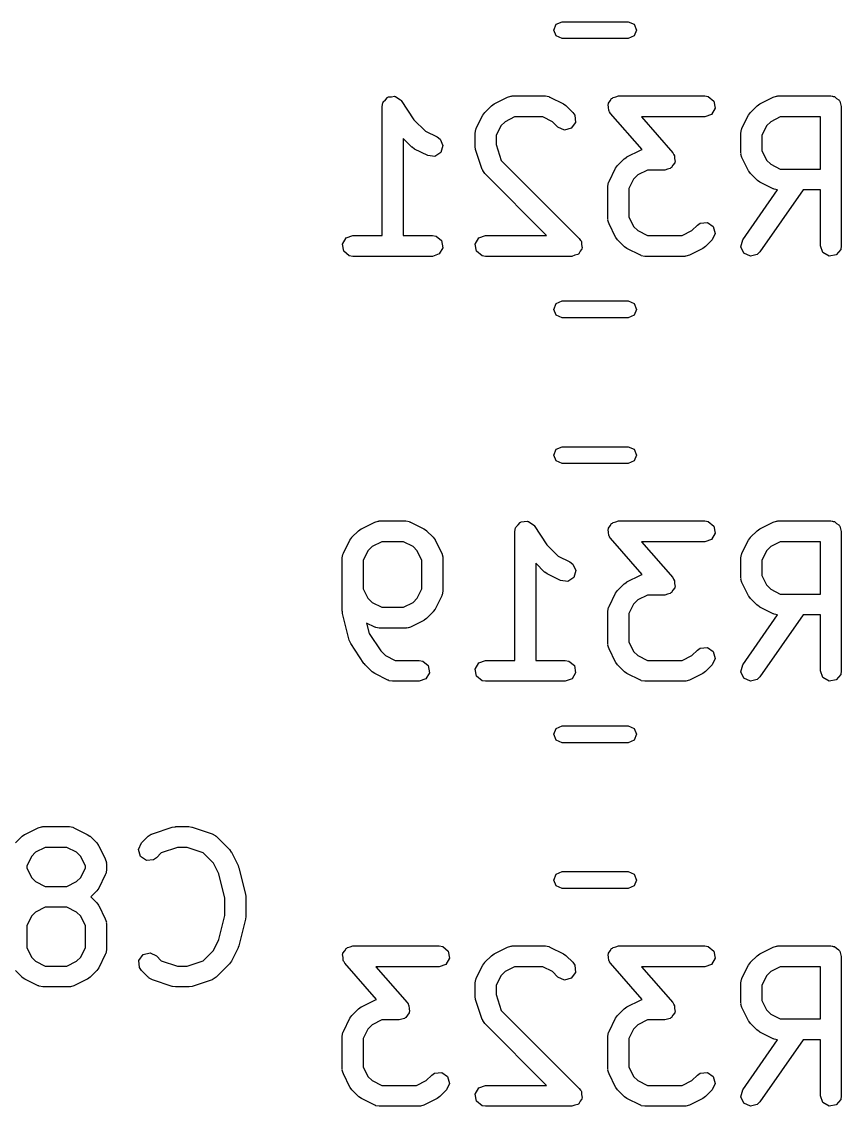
# Model space of a CAD drawing. Extents: x 109 to 192, y -153 to -42.
# Drawn here: x 146 to 151.88, y -89.52 to -81.74 of the extents above; entities that cross this region are included whole.
import ezdxf

# ---------------------------------------------------------------- set-up
doc = ezdxf.new("R2010")
doc.units = 0
doc.layers.add('BLACK', color=7, linetype='CONTINUOUS')

msp = doc.modelspace()

# ---------------------------------------------------------------- linework, layer by layer
at = {"layer": 'BLACK', "linetype": 'CONTINUOUS'}
for p, q in [((149.834, -81.7601), (149.877, -81.7425)), ((149.877, -81.7425), (150.351, -81.7425)), ((150.351, -81.7425), (150.394, -81.7601)), ((149.817, -81.8025), (149.834, -81.7601)), ((149.834, -81.8449), (149.817, -81.8025)), ((150.394, -81.7601), (150.411, -81.8025)), ((150.411, -81.8025), (150.394, -81.8449)), ((149.877, -81.8625), (149.834, -81.8449)), ((150.351, -81.8625), (149.877, -81.8625)), ((150.394, -81.8449), (150.351, -81.8625)), ((148.61, -82.3021), (148.624, -82.2854)), ((148.624, -82.2854), (148.628, -82.2847)), ((148.628, -82.2847), (148.631, -82.2817)), ((148.631, -82.2817), (148.653, -82.2803)), ((148.653, -82.2803), (148.675, -82.2765)), ((148.675, -82.2765), (148.678, -82.2787)), ((148.678, -82.2787), (148.683, -82.2784)), ((148.683, -82.2784), (148.7, -82.2913)), ((148.7, -82.2913), (148.719, -82.3022)), ((149.39, -82.3309), (149.485, -82.2833)), ((149.485, -82.2833), (149.51, -82.2759)), ((149.51, -82.2759), (149.515, -82.2769)), ((149.515, -82.2769), (149.519, -82.2754)), ((149.519, -82.2754), (149.757, -82.2754)), ((149.757, -82.2754), (149.783, -82.2799)), ((149.783, -82.2799), (149.786, -82.2828)), ((149.786, -82.2828), (149.79, -82.2833)), ((149.79, -82.2833), (149.886, -82.3309)), ((150.222, -82.3104), (150.232, -82.2929)), ((150.232, -82.2929), (150.238, -82.2909)), ((150.238, -82.2909), (150.242, -82.2862)), ((150.242, -82.2862), (150.262, -82.2823)), ((150.262, -82.2823), (150.281, -82.2754)), ((150.281, -82.2754), (150.9, -82.2754)), ((150.9, -82.2754), (150.925, -82.2799)), ((150.925, -82.2799), (150.965, -82.3129)), ((151.295, -82.3309), (151.39, -82.2833)), ((151.39, -82.2833), (151.415, -82.2759)), ((151.415, -82.2759), (151.419, -82.2769)), ((151.419, -82.2769), (151.424, -82.2754)), ((151.424, -82.2754), (151.804, -82.2754)), ((151.804, -82.2754), (151.814, -82.2771)), ((151.814, -82.2771), (151.817, -82.2765)), ((151.817, -82.2765), (151.82, -82.2782)), ((151.82, -82.2782), (151.83, -82.2799)), ((151.83, -82.2799), (151.845, -82.2924)), ((151.845, -82.2924), (151.862, -82.3022)), ((148.587, -82.3504), (148.591, -82.3247)), ((148.587, -83.2754), (148.587, -82.3504)), ((148.591, -82.3247), (148.594, -82.3214)), ((148.594, -82.3171), (148.61, -82.3021)), ((148.594, -82.3214), (148.594, -82.3171)), ((148.719, -82.3022), (148.721, -82.3062)), ((148.721, -82.3062), (148.724, -82.3088)), ((148.724, -82.3088), (148.815, -82.4455)), ((149.323, -82.3926), (149.37, -82.345)), ((149.37, -82.345), (149.389, -82.3321)), ((149.389, -82.3321), (149.39, -82.3309)), ((149.886, -82.3309), (149.904, -82.3443)), ((149.904, -82.3443), (149.905, -82.345)), ((149.905, -82.345), (149.953, -82.3926)), ((150.207, -82.3374), (150.21, -82.3322)), ((150.21, -82.3573), (150.207, -82.3374)), ((150.21, -82.3262), (150.222, -82.3104)), ((150.21, -82.3322), (150.21, -82.3262)), ((150.211, -82.3775), (150.21, -82.3573)), ((150.215, -82.3848), (150.211, -82.3775)), ((150.974, -82.3634), (150.948, -82.4078)), ((150.965, -82.3129), (150.974, -82.3634)), ((151.228, -82.3926), (151.275, -82.345)), ((151.275, -82.345), (151.294, -82.3321)), ((151.294, -82.3321), (151.295, -82.3309)), ((151.862, -82.3022), (151.864, -82.3085)), ((151.864, -82.3085), (151.869, -82.3129)), ((151.869, -82.3129), (151.873, -82.3321)), ((151.873, -82.3321), (151.879, -82.3504)), ((151.879, -82.3504), (151.879, -83.3504)), ((148.815, -82.4455), (148.897, -82.5268)), ((149.261, -82.5073), (149.309, -82.4121)), ((149.309, -82.4121), (149.322, -82.3941)), ((149.322, -82.3941), (149.323, -82.3926)), ((149.536, -82.4254), (149.468, -82.4596)), ((149.739, -82.4254), (149.536, -82.4254)), ((149.808, -82.4596), (149.739, -82.4254)), ((149.953, -82.3926), (149.968, -82.4139)), ((149.968, -82.4139), (149.972, -82.465)), ((150.216, -82.3879), (150.215, -82.3848)), ((150.218, -82.3901), (150.216, -82.3879)), ((150.224, -82.3998), (150.218, -82.3901)), ((150.452, -82.66), (150.224, -82.3998)), ((150.9, -82.4254), (150.446, -82.4254)), ((150.446, -82.4254), (150.67, -82.6819)), ((150.948, -82.4078), (150.9, -82.4254)), ((151.166, -82.5073), (151.214, -82.4121)), ((151.214, -82.4121), (151.227, -82.3941)), ((151.227, -82.3941), (151.228, -82.3926)), ((151.441, -82.4254), (151.373, -82.4596)), ((151.729, -82.4254), (151.441, -82.4254)), ((151.729, -82.7992), (151.729, -82.4254)), ((148.897, -82.5268), (148.981, -82.569)), ((149.253, -82.5409), (149.258, -82.5152)), ((149.258, -82.5152), (149.261, -82.5118)), ((149.261, -82.5118), (149.261, -82.5073)), ((149.438, -82.49), (149.403, -82.5586)), ((149.468, -82.4596), (149.438, -82.49)), ((149.847, -82.4987), (149.808, -82.4596)), ((149.893, -82.5203), (149.847, -82.4987)), ((149.943, -82.5071), (149.893, -82.5203)), ((149.972, -82.465), (149.943, -82.5071)), ((151.158, -82.5409), (151.163, -82.5152)), ((151.163, -82.5152), (151.165, -82.5118)), ((151.165, -82.5118), (151.166, -82.5073)), ((151.342, -82.49), (151.308, -82.5586)), ((151.373, -82.4596), (151.342, -82.49)), ((148.799, -82.6415), (148.737, -82.5791)), ((148.737, -82.5791), (148.737, -83.2754)), ((148.981, -82.569), (149.002, -82.5845)), ((149.002, -82.5845), (149.022, -82.6316)), ((149.253, -82.6361), (149.253, -82.5409)), ((149.403, -82.5586), (149.403, -82.6239)), ((151.158, -82.6837), (151.158, -82.5409)), ((151.308, -82.5586), (151.308, -82.666)), ((148.801, -82.6422), (148.799, -82.6415)), ((148.819, -82.6556), (148.801, -82.6422)), ((148.914, -82.7032), (148.819, -82.6556)), ((149.008, -82.6808), (148.965, -82.709)), ((149.022, -82.6316), (149.008, -82.6808)), ((149.254, -82.6376), (149.253, -82.6361)), ((149.257, -82.6598), (149.254, -82.6376)), ((149.305, -82.8027), (149.257, -82.6598)), ((149.403, -82.6239), (149.441, -82.7384)), ((150.342, -82.7119), (150.438, -82.6643)), ((150.438, -82.6643), (150.452, -82.66)), ((150.67, -82.6819), (150.676, -82.6916)), ((151.16, -82.6879), (151.158, -82.6837)), ((151.159, -82.6923), (151.16, -82.6879)), ((151.308, -82.666), (151.342, -82.7345)), ((148.965, -82.709), (148.914, -82.7032)), ((149.441, -82.7384), (150, -83.2973)), ((150.275, -82.7735), (150.323, -82.7259)), ((150.323, -82.7259), (150.341, -82.7131)), ((150.341, -82.7131), (150.342, -82.7119)), ((150.685, -82.7555), (150.672, -82.7713)), ((150.676, -82.6916), (150.679, -82.6938)), ((150.679, -82.6938), (150.679, -82.6969)), ((150.679, -82.6969), (150.684, -82.7042)), ((150.684, -82.7042), (150.684, -82.7244)), ((150.684, -82.7244), (150.688, -82.7444)), ((150.688, -82.7444), (150.685, -82.7495)), ((150.685, -82.7495), (150.685, -82.7555)), ((151.166, -82.7173), (151.159, -82.6923)), ((151.214, -82.8125), (151.166, -82.7173)), ((151.342, -82.7345), (151.373, -82.7649)), ((151.373, -82.7649), (151.441, -82.7992)), ((149.308, -82.8062), (149.305, -82.8027)), ((149.308, -82.8106), (149.308, -82.8062)), ((149.323, -82.832), (149.308, -82.8106)), ((149.766, -83.2754), (149.323, -82.832)), ((150.214, -82.8883), (150.261, -82.793)), ((150.261, -82.793), (150.275, -82.775)), ((150.275, -82.775), (150.275, -82.7735)), ((150.42, -82.8406), (150.39, -82.871)), ((150.489, -82.8063), (150.42, -82.8406)), ((150.614, -82.8063), (150.489, -82.8063)), ((150.633, -82.7994), (150.614, -82.8063)), ((150.653, -82.7955), (150.633, -82.7994)), ((150.657, -82.7908), (150.653, -82.7955)), ((150.662, -82.7888), (150.657, -82.7908)), ((150.672, -82.7713), (150.662, -82.7888)), ((151.215, -82.8136), (151.214, -82.8125)), ((151.228, -82.832), (151.215, -82.8136)), ((151.275, -82.8796), (151.228, -82.832)), ((151.441, -82.7992), (151.729, -82.7992)), ((150.206, -82.9218), (150.21, -82.8962)), ((150.206, -83.1599), (150.206, -82.9218)), ((150.21, -82.8962), (150.213, -82.8927)), ((150.213, -82.8927), (150.214, -82.8883)), ((150.39, -82.871), (150.356, -82.9395)), ((151.277, -82.8803), (151.275, -82.8796)), ((151.295, -82.8937), (151.277, -82.8803)), ((151.39, -82.9413), (151.295, -82.8937)), ((150.356, -82.9395), (150.356, -83.1422)), ((151.172, -83.3074), (151.422, -82.949)), ((151.605, -82.9492), (151.294, -83.3934)), ((151.394, -82.9418), (151.39, -82.9413)), ((151.398, -82.9447), (151.394, -82.9418)), ((151.422, -82.949), (151.398, -82.9447)), ((151.729, -82.9492), (151.605, -82.9492)), ((151.729, -83.3504), (151.729, -82.9492)), ((150.356, -83.1422), (150.39, -83.2107)), ((150.207, -83.1641), (150.206, -83.1599)), ((150.206, -83.1685), (150.207, -83.1641)), ((150.214, -83.1934), (150.206, -83.1685)), ((150.261, -83.2887), (150.214, -83.1934)), ((150.39, -83.2107), (150.42, -83.2411)), ((150.808, -83.2411), (150.847, -83.2021)), ((150.847, -83.2021), (150.868, -83.1872)), ((150.868, -83.1872), (150.919, -83.1827)), ((150.919, -83.1827), (150.961, -83.2121)), ((150.961, -83.2121), (150.974, -83.2617)), ((148.302, -83.3374), (148.328, -83.2929)), ((148.328, -83.2929), (148.376, -83.2754)), ((148.376, -83.2754), (148.587, -83.2754)), ((148.737, -83.2754), (148.947, -83.2754)), ((148.947, -83.2754), (148.973, -83.2799)), ((148.973, -83.2799), (149.012, -83.3129)), ((149.254, -83.3374), (149.28, -83.2929)), ((149.28, -83.2929), (149.328, -83.2754)), ((149.328, -83.2754), (149.766, -83.2754)), ((150, -83.2973), (150.01, -83.3108)), ((150.01, -83.3108), (150.012, -83.3129)), ((150.262, -83.2898), (150.261, -83.2887)), ((150.275, -83.3082), (150.262, -83.2898)), ((150.323, -83.3558), (150.275, -83.3082)), ((150.42, -83.2411), (150.489, -83.2754)), ((150.489, -83.2754), (150.739, -83.2754)), ((150.739, -83.2754), (150.808, -83.2411)), ((150.953, -83.3082), (150.905, -83.3558)), ((150.974, -83.2617), (150.953, -83.3082)), ((151.158, -83.3569), (151.172, -83.3074)), ((148.311, -83.3879), (148.302, -83.3374)), ((148.35, -83.4209), (148.311, -83.3879)), ((149.021, -83.3634), (148.996, -83.4078)), ((149.012, -83.3129), (149.021, -83.3634)), ((149.263, -83.3879), (149.254, -83.3374)), ((149.303, -83.4209), (149.263, -83.3879)), ((150.007, -83.3883), (149.996, -83.4078)), ((150.02, -83.3698), (150.007, -83.3883)), ((150.012, -83.3129), (150.013, -83.3149)), ((150.013, -83.3149), (150.015, -83.3187)), ((150.015, -83.3187), (150.017, -83.3412)), ((150.017, -83.3412), (150.021, -83.3634)), ((150.021, -83.3634), (150.019, -83.3664)), ((150.019, -83.3664), (150.02, -83.3698)), ((150.324, -83.3565), (150.323, -83.3558)), ((150.342, -83.3698), (150.324, -83.3565)), ((150.438, -83.4175), (150.342, -83.3698)), ((150.886, -83.3698), (150.79, -83.4175)), ((150.887, -83.3687), (150.886, -83.3698)), ((150.905, -83.3558), (150.887, -83.3687)), ((151.18, -83.4034), (151.158, -83.3569)), ((151.747, -83.3986), (151.729, -83.3504)), ((151.875, -83.376), (151.842, -83.4153)), ((151.879, -83.3504), (151.875, -83.376)), ((148.376, -83.4254), (148.35, -83.4209)), ((148.947, -83.4254), (148.376, -83.4254)), ((148.996, -83.4078), (148.947, -83.4254)), ((149.328, -83.4254), (149.303, -83.4209)), ((149.947, -83.4254), (149.328, -83.4254)), ((149.969, -83.4177), (149.947, -83.4254)), ((149.99, -83.4118), (149.969, -83.4177)), ((149.992, -83.409), (149.99, -83.4118)), ((149.996, -83.4078), (149.992, -83.409)), ((150.442, -83.418), (150.438, -83.4175)), ((150.445, -83.4209), (150.442, -83.418)), ((150.471, -83.4254), (150.445, -83.4209)), ((150.757, -83.4254), (150.471, -83.4254)), ((150.761, -83.4238), (150.757, -83.4254)), ((150.765, -83.4249), (150.761, -83.4238)), ((150.79, -83.4175), (150.765, -83.4249)), ((151.227, -83.4251), (151.18, -83.4034)), ((151.276, -83.4118), (151.227, -83.4251)), ((151.294, -83.3934), (151.276, -83.4118)), ((151.791, -83.4242), (151.747, -83.3986)), ((151.842, -83.4153), (151.791, -83.4242)), ((149.817, -83.8055), (149.834, -83.7631)), ((149.834, -83.7631), (149.877, -83.7455)), ((149.877, -83.7455), (150.351, -83.7455)), ((150.351, -83.7455), (150.394, -83.7631)), ((150.394, -83.7631), (150.411, -83.8055)), ((149.834, -83.8479), (149.817, -83.8055)), ((149.877, -83.8655), (149.834, -83.8479)), ((150.394, -83.8479), (150.351, -83.8655)), ((150.411, -83.8055), (150.394, -83.8479)), ((150.351, -83.8655), (149.877, -83.8655)), ((149.817, -84.8505), (149.834, -84.8081)), ((149.834, -84.8929), (149.817, -84.8505)), ((149.834, -84.8081), (149.877, -84.7905)), ((149.877, -84.7905), (150.351, -84.7905)), ((150.351, -84.7905), (150.394, -84.8081)), ((150.394, -84.8081), (150.411, -84.8505)), ((150.411, -84.8505), (150.394, -84.8929)), ((149.877, -84.9105), (149.834, -84.8929)), ((150.351, -84.9105), (149.877, -84.9105)), ((150.394, -84.8929), (150.351, -84.9105)), ((148.438, -85.3789), (148.533, -85.3313)), ((148.533, -85.3313), (148.558, -85.3239)), ((148.558, -85.3239), (148.562, -85.3249)), ((148.562, -85.3249), (148.566, -85.3234)), ((148.566, -85.3234), (148.757, -85.3234)), ((148.757, -85.3234), (148.783, -85.3279)), ((148.783, -85.3279), (148.786, -85.3308)), ((148.786, -85.3308), (148.79, -85.3313)), ((148.79, -85.3313), (148.886, -85.3789)), ((149.563, -85.3501), (149.576, -85.3334)), ((149.576, -85.3334), (149.581, -85.3327)), ((149.581, -85.3327), (149.584, -85.3297)), ((149.584, -85.3297), (149.606, -85.3283)), ((149.606, -85.3283), (149.627, -85.3245)), ((149.627, -85.3245), (149.631, -85.3267)), ((149.631, -85.3267), (149.635, -85.3264)), ((149.635, -85.3264), (149.653, -85.3393)), ((150.238, -85.3389), (150.242, -85.3342)), ((150.242, -85.3342), (150.262, -85.3303)), ((150.262, -85.3303), (150.281, -85.3234)), ((150.281, -85.3234), (150.9, -85.3234)), ((150.9, -85.3234), (150.925, -85.3279)), ((150.925, -85.3279), (150.965, -85.3609)), ((151.295, -85.3789), (151.39, -85.3313)), ((151.39, -85.3313), (151.415, -85.3239)), ((151.415, -85.3239), (151.419, -85.3249)), ((151.419, -85.3249), (151.424, -85.3234)), ((151.424, -85.3234), (151.804, -85.3234)), ((151.804, -85.3234), (151.814, -85.3251)), ((151.814, -85.3251), (151.817, -85.3245)), ((151.817, -85.3245), (151.82, -85.3262)), ((151.82, -85.3262), (151.83, -85.3279)), ((151.83, -85.3279), (151.845, -85.3404)), ((148.37, -85.4406), (148.418, -85.393)), ((148.418, -85.393), (148.436, -85.3801)), ((148.436, -85.3801), (148.438, -85.3789)), ((148.886, -85.3789), (148.904, -85.3923)), ((148.904, -85.3923), (148.905, -85.393)), ((148.905, -85.393), (148.953, -85.4406)), ((149.539, -85.3984), (149.544, -85.3727)), ((149.539, -86.3234), (149.539, -85.3984)), ((149.544, -85.3727), (149.546, -85.3694)), ((149.546, -85.3694), (149.547, -85.3651)), ((149.547, -85.3651), (149.563, -85.3501)), ((149.653, -85.3393), (149.671, -85.3502)), ((149.671, -85.3502), (149.673, -85.3542)), ((149.673, -85.3542), (149.676, -85.3568)), ((149.676, -85.3568), (149.768, -85.4935)), ((150.207, -85.3854), (150.21, -85.3802)), ((150.21, -85.4053), (150.207, -85.3854)), ((150.21, -85.3742), (150.222, -85.3584)), ((150.21, -85.3802), (150.21, -85.3742)), ((150.211, -85.4255), (150.21, -85.4053)), ((150.222, -85.3584), (150.232, -85.3409)), ((150.232, -85.3409), (150.238, -85.3389)), ((150.974, -85.4114), (150.948, -85.4558)), ((150.965, -85.3609), (150.974, -85.4114)), ((151.228, -85.4406), (151.275, -85.393)), ((151.275, -85.393), (151.294, -85.3801)), ((151.294, -85.3801), (151.295, -85.3789)), ((151.845, -85.3404), (151.862, -85.3502)), ((151.862, -85.3502), (151.864, -85.3565)), ((151.864, -85.3565), (151.869, -85.3609)), ((151.869, -85.3609), (151.873, -85.3801)), ((151.873, -85.3801), (151.879, -85.3984)), ((151.879, -85.3984), (151.879, -86.3984)), ((148.309, -85.5553), (148.356, -85.4601)), ((148.356, -85.4601), (148.37, -85.4421)), ((148.37, -85.4421), (148.37, -85.4406)), ((148.584, -85.4734), (148.516, -85.5076)), ((148.739, -85.4734), (148.584, -85.4734)), ((148.808, -85.5076), (148.739, -85.4734)), ((148.953, -85.4406), (148.966, -85.459)), ((148.966, -85.459), (148.967, -85.4601)), ((148.967, -85.4601), (149.014, -85.5553)), ((150.215, -85.4328), (150.211, -85.4255)), ((150.216, -85.4359), (150.215, -85.4328)), ((150.218, -85.4381), (150.216, -85.4359)), ((150.224, -85.4478), (150.218, -85.4381)), ((150.452, -85.708), (150.224, -85.4478)), ((150.9, -85.4734), (150.446, -85.4734)), ((150.446, -85.4734), (150.67, -85.7299)), ((150.948, -85.4558), (150.9, -85.4734)), ((151.166, -85.5553), (151.214, -85.4601)), ((151.214, -85.4601), (151.227, -85.4421)), ((151.227, -85.4421), (151.228, -85.4406)), ((151.441, -85.4734), (151.373, -85.5076)), ((151.729, -85.4734), (151.441, -85.4734)), ((151.729, -85.8472), (151.729, -85.4734)), ((148.301, -85.5889), (148.305, -85.5632)), ((148.305, -85.5632), (148.308, -85.5598)), ((148.308, -85.5598), (148.309, -85.5553)), ((148.485, -85.538), (148.451, -85.6066)), ((148.516, -85.5076), (148.485, -85.538)), ((148.838, -85.538), (148.808, -85.5076)), ((148.872, -85.6066), (148.838, -85.538)), ((149.014, -85.5553), (149.022, -85.5803)), ((149.768, -85.4935), (149.849, -85.5748)), ((151.158, -85.5889), (151.163, -85.5632)), ((151.163, -85.5632), (151.165, -85.5598)), ((151.165, -85.5598), (151.166, -85.5553)), ((151.342, -85.538), (151.308, -85.6066)), ((151.373, -85.5076), (151.342, -85.538)), ((148.301, -85.9698), (148.301, -85.5889)), ((148.451, -85.6066), (148.451, -85.8092)), ((148.872, -85.8092), (148.872, -85.6066)), ((149.022, -85.5803), (149.021, -85.5846)), ((149.021, -85.5846), (149.022, -85.5889)), ((149.022, -85.5889), (149.022, -85.827)), ((149.751, -85.6895), (149.689, -85.6271)), ((149.689, -85.6271), (149.689, -86.3234)), ((149.849, -85.5748), (149.933, -85.617)), ((149.933, -85.617), (149.954, -85.6325)), ((149.954, -85.6325), (149.975, -85.6796)), ((151.158, -85.7317), (151.158, -85.5889)), ((151.308, -85.6066), (151.308, -85.714)), ((149.753, -85.6902), (149.751, -85.6895)), ((149.771, -85.7036), (149.753, -85.6902)), ((149.866, -85.7512), (149.771, -85.7036)), ((149.975, -85.6796), (149.96, -85.7288)), ((150.342, -85.7599), (150.438, -85.7123)), ((150.438, -85.7123), (150.452, -85.708)), ((151.308, -85.714), (151.342, -85.7825)), ((149.917, -85.757), (149.866, -85.7512)), ((149.96, -85.7288), (149.917, -85.757)), ((150.275, -85.8215), (150.323, -85.7739)), ((150.323, -85.7739), (150.341, -85.7611)), ((150.341, -85.7611), (150.342, -85.7599)), ((150.67, -85.7299), (150.676, -85.7396)), ((150.676, -85.7396), (150.679, -85.7418)), ((150.679, -85.7418), (150.679, -85.7449)), ((150.679, -85.7449), (150.684, -85.7522)), ((150.684, -85.7522), (150.684, -85.7724)), ((150.684, -85.7724), (150.688, -85.7924)), ((150.688, -85.7924), (150.685, -85.7975)), ((150.685, -85.7975), (150.685, -85.8035)), ((151.16, -85.7359), (151.158, -85.7317)), ((151.159, -85.7403), (151.16, -85.7359)), ((151.166, -85.7653), (151.159, -85.7403)), ((151.214, -85.8605), (151.166, -85.7653)), ((151.342, -85.7825), (151.373, -85.8129)), ((148.451, -85.8092), (148.485, -85.8778)), ((148.485, -85.8778), (148.516, -85.9082)), ((148.808, -85.9082), (148.838, -85.8778)), ((148.838, -85.8778), (148.872, -85.8092)), ((149.014, -85.8605), (148.967, -85.9557)), ((149.015, -85.856), (149.014, -85.8605)), ((149.018, -85.8526), (149.015, -85.856)), ((149.022, -85.827), (149.018, -85.8526)), ((150.214, -85.9363), (150.261, -85.841)), ((150.261, -85.841), (150.275, -85.823)), ((150.275, -85.823), (150.275, -85.8215)), ((150.489, -85.8543), (150.42, -85.8886)), ((150.614, -85.8543), (150.489, -85.8543)), ((150.633, -85.8474), (150.614, -85.8543)), ((150.653, -85.8435), (150.633, -85.8474)), ((150.657, -85.8388), (150.653, -85.8435)), ((150.662, -85.8368), (150.657, -85.8388)), ((150.672, -85.8193), (150.662, -85.8368)), ((150.685, -85.8035), (150.672, -85.8193)), ((151.215, -85.8616), (151.214, -85.8605)), ((151.228, -85.88), (151.215, -85.8616)), ((151.373, -85.8129), (151.441, -85.8472)), ((151.441, -85.8472), (151.729, -85.8472)), ((148.516, -85.9082), (148.584, -85.9424)), ((148.584, -85.9424), (148.739, -85.9424)), ((148.739, -85.9424), (148.808, -85.9082)), ((148.967, -85.9557), (148.953, -85.9737)), ((150.206, -85.9698), (150.21, -85.9442)), ((150.21, -85.9442), (150.213, -85.9407)), ((150.213, -85.9407), (150.214, -85.9363)), ((150.39, -85.919), (150.356, -85.9875)), ((150.42, -85.8886), (150.39, -85.919)), ((151.275, -85.9276), (151.228, -85.88)), ((151.277, -85.9283), (151.275, -85.9276)), ((151.295, -85.9417), (151.277, -85.9283)), ((151.39, -85.9893), (151.295, -85.9417)), ((148.302, -85.9731), (148.301, -85.9698)), ((148.303, -85.988), (148.302, -85.9731)), ((148.351, -86.1785), (148.303, -85.988)), ((148.905, -86.0228), (148.887, -86.0357)), ((148.953, -85.9752), (148.905, -86.0228)), ((148.953, -85.9737), (148.953, -85.9752)), ((150.206, -86.2079), (150.206, -85.9698)), ((150.356, -85.9875), (150.356, -86.1902)), ((151.172, -86.3554), (151.422, -85.997)), ((151.605, -85.9972), (151.294, -86.4414)), ((151.394, -85.9898), (151.39, -85.9893)), ((151.398, -85.9927), (151.394, -85.9898)), ((151.422, -85.997), (151.398, -85.9927)), ((151.729, -85.9972), (151.605, -85.9972)), ((151.729, -86.3984), (151.729, -85.9972)), ((148.533, -86.0845), (148.475, -86.0554)), ((148.475, -86.0554), (148.493, -86.1295)), ((148.537, -86.085), (148.533, -86.0845)), ((148.541, -86.0879), (148.537, -86.085)), ((148.566, -86.0924), (148.541, -86.0879)), ((148.757, -86.0924), (148.566, -86.0924)), ((148.761, -86.0909), (148.757, -86.0924)), ((148.765, -86.0919), (148.761, -86.0909)), ((148.79, -86.0845), (148.765, -86.0919)), ((148.886, -86.0369), (148.79, -86.0845)), ((148.887, -86.0357), (148.886, -86.0369)), ((148.351, -86.1788), (148.351, -86.1785)), ((148.361, -86.2019), (148.351, -86.1788)), ((148.493, -86.1295), (148.577, -86.2554)), ((150.356, -86.1902), (150.39, -86.2587)), ((148.456, -86.3447), (148.361, -86.2019)), ((148.577, -86.2554), (148.611, -86.2891)), ((150.207, -86.2121), (150.206, -86.2079)), ((150.206, -86.2165), (150.207, -86.2121)), ((150.214, -86.2414), (150.206, -86.2165)), ((150.261, -86.3367), (150.214, -86.2414)), ((150.39, -86.2587), (150.42, -86.2891)), ((150.808, -86.2891), (150.847, -86.2501)), ((150.847, -86.2501), (150.868, -86.2352)), ((150.868, -86.2352), (150.919, -86.2307)), ((150.919, -86.2307), (150.961, -86.2601)), ((150.961, -86.2601), (150.974, -86.3097)), ((148.459, -86.3468), (148.456, -86.3447)), ((148.611, -86.2891), (148.679, -86.3234)), ((148.679, -86.3234), (148.852, -86.3234)), ((148.852, -86.3234), (148.878, -86.3279)), ((148.878, -86.3279), (148.917, -86.3609)), ((149.254, -86.3854), (149.28, -86.3409)), ((149.28, -86.3409), (149.328, -86.3234)), ((149.328, -86.3234), (149.539, -86.3234)), ((149.689, -86.3234), (149.9, -86.3234)), ((149.9, -86.3234), (149.925, -86.3279)), ((149.925, -86.3279), (149.965, -86.3609)), ((150.262, -86.3378), (150.261, -86.3367)), ((150.275, -86.3562), (150.262, -86.3378)), ((150.42, -86.2891), (150.489, -86.3234)), ((150.489, -86.3234), (150.739, -86.3234)), ((150.739, -86.3234), (150.808, -86.2891)), ((150.974, -86.3097), (150.953, -86.3562)), ((148.466, -86.3562), (148.459, -86.3468)), ((148.513, -86.4038), (148.466, -86.3562)), ((148.515, -86.4045), (148.513, -86.4038)), ((148.533, -86.4178), (148.515, -86.4045)), ((148.628, -86.4655), (148.533, -86.4178)), ((148.926, -86.4114), (148.9, -86.4558)), ((148.917, -86.3609), (148.926, -86.4114)), ((149.263, -86.4359), (149.254, -86.3854)), ((149.974, -86.4114), (149.948, -86.4558)), ((149.965, -86.3609), (149.974, -86.4114)), ((150.323, -86.4038), (150.275, -86.3562)), ((150.324, -86.4045), (150.323, -86.4038)), ((150.342, -86.4178), (150.324, -86.4045)), ((150.438, -86.4655), (150.342, -86.4178)), ((150.886, -86.4178), (150.79, -86.4655)), ((150.887, -86.4167), (150.886, -86.4178)), ((150.905, -86.4038), (150.887, -86.4167)), ((150.953, -86.3562), (150.905, -86.4038)), ((151.158, -86.4049), (151.172, -86.3554)), ((151.18, -86.4514), (151.158, -86.4049)), ((151.747, -86.4466), (151.729, -86.3984)), ((151.879, -86.3984), (151.875, -86.424)), ((148.633, -86.466), (148.628, -86.4655)), ((148.636, -86.4689), (148.633, -86.466)), ((148.662, -86.4734), (148.636, -86.4689)), ((148.852, -86.4734), (148.662, -86.4734)), ((148.9, -86.4558), (148.852, -86.4734)), ((149.303, -86.4689), (149.263, -86.4359)), ((149.328, -86.4734), (149.303, -86.4689)), ((149.9, -86.4734), (149.328, -86.4734)), ((149.948, -86.4558), (149.9, -86.4734)), ((150.442, -86.466), (150.438, -86.4655)), ((150.445, -86.4689), (150.442, -86.466)), ((150.471, -86.4734), (150.445, -86.4689)), ((150.757, -86.4734), (150.471, -86.4734)), ((150.761, -86.4718), (150.757, -86.4734)), ((150.765, -86.4729), (150.761, -86.4718)), ((150.79, -86.4655), (150.765, -86.4729)), ((151.227, -86.4731), (151.18, -86.4514)), ((151.276, -86.4598), (151.227, -86.4731)), ((151.294, -86.4414), (151.276, -86.4598)), ((151.791, -86.4722), (151.747, -86.4466)), ((151.842, -86.4633), (151.791, -86.4722)), ((151.875, -86.424), (151.842, -86.4633)), ((149.817, -86.8535), (149.834, -86.8111)), ((149.834, -86.8111), (149.877, -86.7935)), ((149.877, -86.7935), (150.351, -86.7935)), ((150.351, -86.7935), (150.394, -86.8111)), ((150.394, -86.8111), (150.411, -86.8535)), ((149.834, -86.8959), (149.817, -86.8535)), ((150.411, -86.8535), (150.394, -86.8959)), ((149.877, -86.9135), (149.834, -86.8959)), ((150.351, -86.9135), (149.877, -86.9135)), ((150.394, -86.8959), (150.351, -86.9135)), ((145.957, -87.6326), (146.005, -87.585)), ((146.005, -87.585), (146.023, -87.5721)), ((146.023, -87.5721), (146.024, -87.5709)), ((146.024, -87.5709), (146.12, -87.5233)), ((146.12, -87.5233), (146.145, -87.5159)), ((146.145, -87.5159), (146.149, -87.5169)), ((146.149, -87.5169), (146.153, -87.5154)), ((146.153, -87.5154), (146.344, -87.5154)), ((146.344, -87.5154), (146.369, -87.5199)), ((146.369, -87.5199), (146.373, -87.5228)), ((146.373, -87.5228), (146.377, -87.5233)), ((146.377, -87.5233), (146.472, -87.5709)), ((146.472, -87.5709), (146.49, -87.5843)), ((146.49, -87.5843), (146.492, -87.585)), ((146.492, -87.585), (146.54, -87.6326)), ((146.862, -87.6326), (146.91, -87.585)), ((146.91, -87.585), (146.931, -87.57)), ((146.931, -87.57), (146.935, -87.5696)), ((146.935, -87.5696), (146.939, -87.5668)), ((146.939, -87.5668), (147.082, -87.5192)), ((147.082, -87.5192), (147.104, -87.5159)), ((147.104, -87.5159), (147.106, -87.5154)), ((147.106, -87.5154), (147.201, -87.5154)), ((147.201, -87.5154), (147.223, -87.5193)), ((147.223, -87.5193), (147.224, -87.5192)), ((147.224, -87.5192), (147.367, -87.5668)), ((147.367, -87.5668), (147.39, -87.5793)), ((147.39, -87.5793), (147.393, -87.5831)), ((147.393, -87.5831), (147.397, -87.585)), ((147.397, -87.585), (147.492, -87.6802)), ((146.171, -87.6654), (146.102, -87.6996)), ((146.326, -87.6654), (146.171, -87.6654)), ((146.394, -87.6996), (146.326, -87.6654)), ((146.54, -87.6326), (146.552, -87.651)), ((146.552, -87.651), (146.554, -87.6521)), ((146.554, -87.6521), (146.601, -87.7473)), ((146.84, -87.6791), (146.862, -87.6326)), ((147.118, -87.6654), (147.003, -87.7036)), ((147.189, -87.6654), (147.118, -87.6654)), ((147.303, -87.7036), (147.189, -87.6654)), ((146.072, -87.73), (146.038, -87.7986)), ((146.102, -87.6996), (146.072, -87.73)), ((146.425, -87.73), (146.394, -87.6996)), ((146.459, -87.7986), (146.425, -87.73)), ((146.854, -87.7286), (146.84, -87.6791)), ((146.896, -87.7581), (146.854, -87.7286)), ((146.968, -87.7387), (146.947, -87.7536)), ((147.003, -87.7036), (146.968, -87.7387)), ((147.377, -87.7777), (147.303, -87.7036)), ((147.492, -87.6802), (147.505, -87.6986)), ((147.505, -87.6986), (147.506, -87.6997)), ((147.506, -87.6997), (147.554, -87.7949)), ((146.038, -87.7986), (146.038, -87.8108)), ((146.038, -87.8108), (146.072, -87.8793)), ((146.425, -87.8793), (146.459, -87.8108)), ((146.459, -87.8108), (146.459, -87.7986)), ((146.601, -87.7473), (146.609, -87.7723)), ((146.609, -87.7723), (146.608, -87.7766)), ((146.608, -87.7766), (146.609, -87.7809)), ((146.609, -87.7809), (146.609, -87.8285)), ((146.947, -87.7536), (146.896, -87.7581)), ((147.416, -87.8547), (147.377, -87.7777)), ((147.554, -87.7949), (147.557, -87.8073)), ((147.557, -87.8073), (147.559, -87.8103)), ((147.559, -87.8103), (147.607, -88.0008)), ((146.072, -87.8793), (146.102, -87.9097)), ((146.394, -87.9097), (146.425, -87.8793)), ((146.601, -87.862), (146.554, -87.9573)), ((146.602, -87.8576), (146.601, -87.862)), ((146.605, -87.8541), (146.602, -87.8576)), ((146.609, -87.8285), (146.605, -87.8541)), ((147.459, -88.0282), (147.416, -87.8547)), ((149.817, -87.8985), (149.834, -87.8561)), ((149.834, -87.9409), (149.817, -87.8985)), ((149.834, -87.8561), (149.877, -87.8385)), ((149.877, -87.8385), (150.351, -87.8385)), ((150.351, -87.8385), (150.394, -87.8561)), ((150.394, -87.8561), (150.411, -87.8985)), ((150.411, -87.8985), (150.394, -87.9409)), ((146.102, -87.9097), (146.171, -87.944)), ((146.171, -87.944), (146.326, -87.944)), ((146.326, -87.944), (146.394, -87.9097)), ((146.54, -87.9767), (146.497, -88.019)), ((146.554, -87.9573), (146.54, -87.9753)), ((146.54, -87.9753), (146.54, -87.9767)), ((149.877, -87.9585), (149.834, -87.9409)), ((150.351, -87.9585), (149.877, -87.9585)), ((150.394, -87.9409), (150.351, -87.9585)), ((146.497, -88.019), (146.54, -88.0612)), ((147.459, -88.1526), (147.459, -88.0282)), ((147.607, -88.0008), (147.608, -88.0157)), ((147.608, -88.0157), (147.609, -88.019)), ((147.609, -88.019), (147.609, -88.1618)), ((146.102, -88.1282), (146.072, -88.1586)), ((146.171, -88.094), (146.102, -88.1282)), ((146.326, -88.094), (146.171, -88.094)), ((146.394, -88.1282), (146.326, -88.094)), ((146.425, -88.1586), (146.394, -88.1282)), ((146.54, -88.0612), (146.552, -88.0795)), ((146.552, -88.0795), (146.554, -88.0806)), ((146.554, -88.0806), (146.601, -88.1759)), ((146.072, -88.1586), (146.038, -88.2271)), ((146.459, -88.2271), (146.425, -88.1586)), ((146.601, -88.1759), (146.609, -88.2009)), ((146.609, -88.2009), (146.608, -88.2052)), ((146.608, -88.2052), (146.609, -88.2094)), ((146.609, -88.2094), (146.609, -88.3999)), ((147.416, -88.3261), (147.459, -88.1526)), ((147.607, -88.18), (147.559, -88.3705)), ((147.609, -88.1618), (147.606, -88.1766)), ((147.606, -88.1766), (147.607, -88.18)), ((146.038, -88.2271), (146.038, -88.3822)), ((146.459, -88.3822), (146.459, -88.2271)), ((147.377, -88.4031), (147.416, -88.3261)), ((146.038, -88.3822), (146.072, -88.4507)), ((146.425, -88.4507), (146.459, -88.3822)), ((146.601, -88.4334), (146.554, -88.5287)), ((146.602, -88.429), (146.601, -88.4334)), ((146.605, -88.4256), (146.602, -88.429)), ((146.609, -88.3999), (146.605, -88.4256)), ((146.843, -88.4757), (146.872, -88.4337)), ((146.872, -88.4337), (146.922, -88.4204)), ((146.922, -88.4204), (146.968, -88.4421)), ((146.968, -88.4421), (147.003, -88.4772)), ((147.303, -88.4772), (147.377, -88.4031)), ((147.554, -88.3858), (147.506, -88.4811)), ((147.559, -88.3705), (147.554, -88.3823)), ((147.554, -88.3823), (147.554, -88.3858)), ((148.302, -88.4334), (148.305, -88.4282)), ((148.306, -88.4533), (148.302, -88.4334)), ((148.305, -88.4222), (148.318, -88.4064)), ((148.305, -88.4282), (148.305, -88.4222)), ((148.318, -88.4064), (148.328, -88.3889)), ((148.328, -88.3889), (148.333, -88.3869)), ((148.333, -88.3869), (148.337, -88.3822)), ((148.337, -88.3822), (148.357, -88.3783)), ((148.357, -88.3783), (148.376, -88.3714)), ((148.376, -88.3714), (148.995, -88.3714)), ((148.995, -88.3714), (149.021, -88.3759)), ((149.021, -88.3759), (149.06, -88.4089)), ((149.06, -88.4089), (149.069, -88.4594)), ((149.323, -88.4886), (149.37, -88.441)), ((149.37, -88.441), (149.389, -88.4281)), ((149.389, -88.4281), (149.39, -88.4269)), ((149.39, -88.4269), (149.485, -88.3793)), ((149.485, -88.3793), (149.51, -88.3719)), ((149.51, -88.3719), (149.515, -88.3729)), ((149.515, -88.3729), (149.519, -88.3714)), ((149.519, -88.3714), (149.757, -88.3714)), ((149.757, -88.3714), (149.783, -88.3759)), ((149.783, -88.3759), (149.786, -88.3788)), ((149.786, -88.3788), (149.79, -88.3793)), ((149.79, -88.3793), (149.886, -88.4269)), ((149.886, -88.4269), (149.904, -88.4403)), ((149.904, -88.4403), (149.905, -88.441)), ((149.905, -88.441), (149.953, -88.4886)), ((150.207, -88.4334), (150.21, -88.4282)), ((150.21, -88.4533), (150.207, -88.4334)), ((150.21, -88.4222), (150.222, -88.4064)), ((150.21, -88.4282), (150.21, -88.4222)), ((150.222, -88.4064), (150.232, -88.3889)), ((150.232, -88.3889), (150.238, -88.3869)), ((150.238, -88.3869), (150.242, -88.3822)), ((150.242, -88.3822), (150.262, -88.3783)), ((150.262, -88.3783), (150.281, -88.3714)), ((150.281, -88.3714), (150.9, -88.3714)), ((150.9, -88.3714), (150.925, -88.3759)), ((150.925, -88.3759), (150.965, -88.4089)), ((150.965, -88.4089), (150.974, -88.4594)), ((151.228, -88.4886), (151.275, -88.441)), ((151.275, -88.441), (151.294, -88.4281)), ((151.294, -88.4281), (151.295, -88.4269)), ((151.295, -88.4269), (151.39, -88.3793)), ((151.39, -88.3793), (151.415, -88.3719)), ((151.415, -88.3719), (151.419, -88.3729)), ((151.419, -88.3729), (151.424, -88.3714)), ((151.424, -88.3714), (151.804, -88.3714)), ((151.804, -88.3714), (151.814, -88.3731)), ((151.814, -88.3731), (151.817, -88.3725)), ((151.817, -88.3725), (151.82, -88.3742)), ((151.82, -88.3742), (151.83, -88.3759)), ((151.83, -88.3759), (151.845, -88.3884)), ((151.845, -88.3884), (151.862, -88.3982)), ((151.862, -88.3982), (151.864, -88.4045)), ((151.864, -88.4045), (151.869, -88.4089)), ((151.869, -88.4089), (151.873, -88.4281)), ((151.873, -88.4281), (151.879, -88.4464)), ((146.072, -88.4507), (146.102, -88.4811)), ((146.102, -88.4811), (146.171, -88.5154)), ((146.171, -88.5154), (146.326, -88.5154)), ((146.326, -88.5154), (146.394, -88.4811)), ((146.394, -88.4811), (146.425, -88.4507)), ((146.847, -88.5268), (146.843, -88.4757)), ((147.003, -88.4772), (147.118, -88.5154)), ((147.118, -88.5154), (147.189, -88.5154)), ((147.189, -88.5154), (147.303, -88.4772)), ((147.492, -88.5006), (147.397, -88.5958)), ((147.493, -88.4991), (147.492, -88.5006)), ((147.506, -88.4811), (147.493, -88.4991)), ((148.306, -88.4735), (148.306, -88.4533)), ((148.31, -88.4808), (148.306, -88.4735)), ((148.311, -88.4839), (148.31, -88.4808)), ((148.314, -88.4861), (148.311, -88.4839)), ((148.319, -88.4958), (148.314, -88.4861)), ((148.547, -88.756), (148.319, -88.4958)), ((148.995, -88.5214), (148.541, -88.5214)), ((148.541, -88.5214), (148.766, -88.7779)), ((149.043, -88.5038), (148.995, -88.5214)), ((149.069, -88.4594), (149.043, -88.5038)), ((149.261, -88.6033), (149.309, -88.5081)), ((149.309, -88.5081), (149.322, -88.4901)), ((149.322, -88.4901), (149.323, -88.4886)), ((149.536, -88.5214), (149.468, -88.5556)), ((149.739, -88.5214), (149.536, -88.5214)), ((149.808, -88.5556), (149.739, -88.5214)), ((149.953, -88.4886), (149.968, -88.5099)), ((149.968, -88.5099), (149.972, -88.561)), ((150.211, -88.4735), (150.21, -88.4533)), ((150.215, -88.4808), (150.211, -88.4735)), ((150.216, -88.4839), (150.215, -88.4808)), ((150.218, -88.4861), (150.216, -88.4839)), ((150.224, -88.4958), (150.218, -88.4861)), ((150.452, -88.756), (150.224, -88.4958)), ((150.9, -88.5214), (150.446, -88.5214)), ((150.446, -88.5214), (150.67, -88.7779)), ((150.948, -88.5038), (150.9, -88.5214)), ((150.974, -88.4594), (150.948, -88.5038)), ((151.166, -88.6033), (151.214, -88.5081)), ((151.214, -88.5081), (151.227, -88.4901)), ((151.227, -88.4901), (151.228, -88.4886)), ((151.441, -88.5214), (151.373, -88.5556)), ((151.729, -88.5214), (151.441, -88.5214)), ((151.729, -88.8952), (151.729, -88.5214)), ((151.879, -88.4464), (151.879, -89.4464)), ((146.005, -88.5958), (145.957, -88.5482)), ((146.006, -88.5965), (146.005, -88.5958)), ((146.024, -88.6098), (146.006, -88.5965)), ((146.492, -88.5958), (146.474, -88.6087)), ((146.54, -88.5482), (146.492, -88.5958)), ((146.554, -88.5287), (146.54, -88.5467)), ((146.54, -88.5467), (146.54, -88.5482)), ((146.862, -88.5482), (146.847, -88.5268)), ((146.91, -88.5958), (146.862, -88.5482)), ((146.914, -88.5977), (146.91, -88.5958)), ((146.916, -88.6015), (146.914, -88.5977)), ((146.939, -88.6139), (146.916, -88.6015)), ((147.397, -88.5958), (147.375, -88.6107)), ((149.438, -88.586), (149.403, -88.6546)), ((149.468, -88.5556), (149.438, -88.586)), ((149.847, -88.5947), (149.808, -88.5556)), ((149.893, -88.6163), (149.847, -88.5947)), ((149.972, -88.561), (149.943, -88.6031)), ((151.342, -88.586), (151.308, -88.6546)), ((151.373, -88.5556), (151.342, -88.586)), ((146.12, -88.6575), (146.024, -88.6098)), ((146.124, -88.658), (146.12, -88.6575)), ((146.127, -88.6609), (146.124, -88.658)), ((146.153, -88.6654), (146.127, -88.6609)), ((146.344, -88.6654), (146.153, -88.6654)), ((146.348, -88.6638), (146.344, -88.6654)), ((146.352, -88.6649), (146.348, -88.6638)), ((146.377, -88.6575), (146.352, -88.6649)), ((146.472, -88.6098), (146.377, -88.6575)), ((146.474, -88.6087), (146.472, -88.6098)), ((147.082, -88.6615), (146.939, -88.6139)), ((147.083, -88.6615), (147.082, -88.6615)), ((147.106, -88.6654), (147.083, -88.6615)), ((147.201, -88.6654), (147.106, -88.6654)), ((147.202, -88.6648), (147.201, -88.6654)), ((147.224, -88.6615), (147.202, -88.6648)), ((147.367, -88.6139), (147.224, -88.6615)), ((147.371, -88.6111), (147.367, -88.6139)), ((147.375, -88.6107), (147.371, -88.6111)), ((149.253, -88.6369), (149.258, -88.6112)), ((149.253, -88.7321), (149.253, -88.6369)), ((149.258, -88.6112), (149.261, -88.6078)), ((149.261, -88.6078), (149.261, -88.6033)), ((149.403, -88.6546), (149.403, -88.7199)), ((149.943, -88.6031), (149.893, -88.6163)), ((151.158, -88.6369), (151.163, -88.6112)), ((151.158, -88.7797), (151.158, -88.6369)), ((151.163, -88.6112), (151.165, -88.6078)), ((151.165, -88.6078), (151.166, -88.6033)), ((151.308, -88.6546), (151.308, -88.762)), ((148.533, -88.7603), (148.547, -88.756)), ((149.254, -88.7336), (149.253, -88.7321)), ((149.257, -88.7558), (149.254, -88.7336)), ((149.305, -88.8987), (149.257, -88.7558)), ((149.403, -88.7199), (149.441, -88.8344)), ((150.438, -88.7603), (150.452, -88.756)), ((148.37, -88.8695), (148.418, -88.8219)), ((148.418, -88.8219), (148.436, -88.8091)), ((148.436, -88.8091), (148.438, -88.8079)), ((148.438, -88.8079), (148.533, -88.7603)), ((148.766, -88.7779), (148.772, -88.7876)), ((148.772, -88.7876), (148.774, -88.7898)), ((148.774, -88.7898), (148.775, -88.7929)), ((148.775, -88.7929), (148.779, -88.8002)), ((148.779, -88.8002), (148.78, -88.8204)), ((148.78, -88.8204), (148.783, -88.8404)), ((149.441, -88.8344), (150, -89.3933)), ((150.275, -88.8695), (150.323, -88.8219)), ((150.323, -88.8219), (150.341, -88.8091)), ((150.341, -88.8091), (150.342, -88.8079)), ((150.342, -88.8079), (150.438, -88.7603)), ((150.67, -88.7779), (150.676, -88.7876)), ((150.676, -88.7876), (150.679, -88.7898)), ((150.679, -88.7898), (150.679, -88.7929)), ((150.679, -88.7929), (150.684, -88.8002)), ((150.684, -88.8002), (150.684, -88.8204)), ((150.684, -88.8204), (150.688, -88.8404)), ((151.16, -88.7839), (151.158, -88.7797)), ((151.159, -88.7883), (151.16, -88.7839)), ((151.166, -88.8133), (151.159, -88.7883)), ((151.214, -88.9085), (151.166, -88.8133)), ((151.308, -88.762), (151.342, -88.8305)), ((151.342, -88.8305), (151.373, -88.8609)), ((148.309, -88.9843), (148.356, -88.889)), ((148.356, -88.889), (148.37, -88.871)), ((148.37, -88.871), (148.37, -88.8695)), ((148.584, -88.9023), (148.516, -88.9366)), ((148.709, -88.9023), (148.584, -88.9023)), ((148.728, -88.8954), (148.709, -88.9023)), ((148.748, -88.8915), (148.728, -88.8954)), ((148.752, -88.8868), (148.748, -88.8915)), ((148.757, -88.8848), (148.752, -88.8868)), ((148.768, -88.8673), (148.757, -88.8848)), ((148.78, -88.8515), (148.768, -88.8673)), ((148.783, -88.8404), (148.78, -88.8455)), ((148.78, -88.8455), (148.78, -88.8515)), ((149.308, -88.9022), (149.305, -88.8987)), ((149.308, -88.9066), (149.308, -88.9022)), ((149.323, -88.928), (149.308, -88.9066)), ((150.214, -88.9843), (150.261, -88.889)), ((150.261, -88.889), (150.275, -88.871)), ((150.275, -88.871), (150.275, -88.8695)), ((150.489, -88.9023), (150.42, -88.9366)), ((150.614, -88.9023), (150.489, -88.9023)), ((150.633, -88.8954), (150.614, -88.9023)), ((150.653, -88.8915), (150.633, -88.8954)), ((150.657, -88.8868), (150.653, -88.8915)), ((150.662, -88.8848), (150.657, -88.8868)), ((150.672, -88.8673), (150.662, -88.8848)), ((150.685, -88.8515), (150.672, -88.8673)), ((150.688, -88.8404), (150.685, -88.8455)), ((150.685, -88.8455), (150.685, -88.8515)), ((151.215, -88.9096), (151.214, -88.9085)), ((151.228, -88.928), (151.215, -88.9096)), ((151.373, -88.8609), (151.441, -88.8952)), ((151.441, -88.8952), (151.729, -88.8952)), ((148.305, -88.9922), (148.308, -88.9887)), ((148.308, -88.9887), (148.309, -88.9843)), ((148.485, -88.967), (148.451, -89.0355)), ((148.516, -88.9366), (148.485, -88.967)), ((149.766, -89.3714), (149.323, -88.928)), ((150.21, -88.9922), (150.213, -88.9887)), ((150.213, -88.9887), (150.214, -88.9843)), ((150.39, -88.967), (150.356, -89.0355)), ((150.42, -88.9366), (150.39, -88.967)), ((151.275, -88.9756), (151.228, -88.928)), ((151.277, -88.9763), (151.275, -88.9756)), ((151.295, -88.9897), (151.277, -88.9763)), ((151.39, -89.0373), (151.295, -88.9897)), ((148.301, -89.0178), (148.305, -88.9922)), ((148.301, -89.2559), (148.301, -89.0178)), ((148.451, -89.0355), (148.451, -89.2382)), ((150.206, -89.0178), (150.21, -88.9922)), ((150.206, -89.2559), (150.206, -89.0178)), ((150.356, -89.0355), (150.356, -89.2382)), ((151.172, -89.4034), (151.422, -89.045)), ((151.605, -89.0452), (151.294, -89.4894)), ((151.394, -89.0378), (151.39, -89.0373)), ((151.398, -89.0407), (151.394, -89.0378)), ((151.422, -89.045), (151.398, -89.0407)), ((151.729, -89.0452), (151.605, -89.0452)), ((151.729, -89.4464), (151.729, -89.0452)), ((148.302, -89.2601), (148.301, -89.2559)), ((148.301, -89.2645), (148.302, -89.2601)), ((148.309, -89.2894), (148.301, -89.2645)), ((148.356, -89.3847), (148.309, -89.2894)), ((148.451, -89.2382), (148.485, -89.3067)), ((148.903, -89.3371), (148.942, -89.2981)), ((148.942, -89.2981), (148.963, -89.2832)), ((148.963, -89.2832), (149.014, -89.2787)), ((149.014, -89.2787), (149.056, -89.3081)), ((150.207, -89.2601), (150.206, -89.2559)), ((150.206, -89.2645), (150.207, -89.2601)), ((150.214, -89.2894), (150.206, -89.2645)), ((150.261, -89.3847), (150.214, -89.2894)), ((150.356, -89.2382), (150.39, -89.3067)), ((150.808, -89.3371), (150.847, -89.2981)), ((150.847, -89.2981), (150.868, -89.2832)), ((150.868, -89.2832), (150.919, -89.2787)), ((150.919, -89.2787), (150.961, -89.3081)), ((148.485, -89.3067), (148.516, -89.3371)), ((148.516, -89.3371), (148.584, -89.3714)), ((148.584, -89.3714), (148.834, -89.3714)), ((148.834, -89.3714), (148.903, -89.3371)), ((149.07, -89.3577), (149.048, -89.4042)), ((149.056, -89.3081), (149.07, -89.3577)), ((149.28, -89.3889), (149.328, -89.3714)), ((149.328, -89.3714), (149.766, -89.3714)), ((150.39, -89.3067), (150.42, -89.3371)), ((150.42, -89.3371), (150.489, -89.3714)), ((150.489, -89.3714), (150.739, -89.3714)), ((150.739, -89.3714), (150.808, -89.3371)), ((150.974, -89.3577), (150.953, -89.4042)), ((150.961, -89.3081), (150.974, -89.3577)), ((148.358, -89.3858), (148.356, -89.3847)), ((148.37, -89.4042), (148.358, -89.3858)), ((148.418, -89.4518), (148.37, -89.4042)), ((148.42, -89.4525), (148.418, -89.4518)), ((148.438, -89.4658), (148.42, -89.4525)), ((149, -89.4518), (148.982, -89.4647)), ((149.048, -89.4042), (149, -89.4518)), ((149.254, -89.4334), (149.28, -89.3889)), ((149.263, -89.4839), (149.254, -89.4334)), ((150, -89.3933), (150.01, -89.4068)), ((150.01, -89.4068), (150.012, -89.4089)), ((150.012, -89.4089), (150.013, -89.4109)), ((150.013, -89.4109), (150.015, -89.4147)), ((150.015, -89.4147), (150.017, -89.4372)), ((150.017, -89.4372), (150.021, -89.4594)), ((150.262, -89.3858), (150.261, -89.3847)), ((150.275, -89.4042), (150.262, -89.3858)), ((150.323, -89.4518), (150.275, -89.4042)), ((150.324, -89.4525), (150.323, -89.4518)), ((150.342, -89.4658), (150.324, -89.4525)), ((150.905, -89.4518), (150.887, -89.4647)), ((150.953, -89.4042), (150.905, -89.4518)), ((151.158, -89.4529), (151.172, -89.4034)), ((151.18, -89.4994), (151.158, -89.4529)), ((151.747, -89.4946), (151.729, -89.4464)), ((151.879, -89.4464), (151.875, -89.472)), ((148.533, -89.5135), (148.438, -89.4658)), ((148.537, -89.514), (148.533, -89.5135)), ((148.541, -89.5169), (148.537, -89.514)), ((148.566, -89.5214), (148.541, -89.5169)), ((148.852, -89.5214), (148.566, -89.5214)), ((148.856, -89.5198), (148.852, -89.5214)), ((148.861, -89.5209), (148.856, -89.5198)), ((148.886, -89.5135), (148.861, -89.5209)), ((148.981, -89.4658), (148.886, -89.5135)), ((148.982, -89.4647), (148.981, -89.4658)), ((149.303, -89.5169), (149.263, -89.4839)), ((149.328, -89.5214), (149.303, -89.5169)), ((149.947, -89.5214), (149.328, -89.5214)), ((149.969, -89.5137), (149.947, -89.5214)), ((149.99, -89.5078), (149.969, -89.5137)), ((149.992, -89.505), (149.99, -89.5078)), ((149.996, -89.5038), (149.992, -89.505)), ((150.007, -89.4843), (149.996, -89.5038)), ((150.02, -89.4658), (150.007, -89.4843)), ((150.021, -89.4594), (150.019, -89.4624)), ((150.019, -89.4624), (150.02, -89.4658)), ((150.438, -89.5135), (150.342, -89.4658)), ((150.442, -89.514), (150.438, -89.5135)), ((150.445, -89.5169), (150.442, -89.514)), ((150.471, -89.5214), (150.445, -89.5169)), ((150.757, -89.5214), (150.471, -89.5214)), ((150.761, -89.5198), (150.757, -89.5214)), ((150.765, -89.5209), (150.761, -89.5198)), ((150.79, -89.5135), (150.765, -89.5209)), ((150.886, -89.4658), (150.79, -89.5135)), ((150.887, -89.4647), (150.886, -89.4658)), ((151.227, -89.5211), (151.18, -89.4994)), ((151.276, -89.5078), (151.227, -89.5211)), ((151.294, -89.4894), (151.276, -89.5078)), ((151.791, -89.5202), (151.747, -89.4946)), ((151.842, -89.5113), (151.791, -89.5202)), ((151.875, -89.472), (151.842, -89.5113))]:
    msp.add_line(p, q, dxfattribs=at)

doc.saveas('drawing.dxf')
